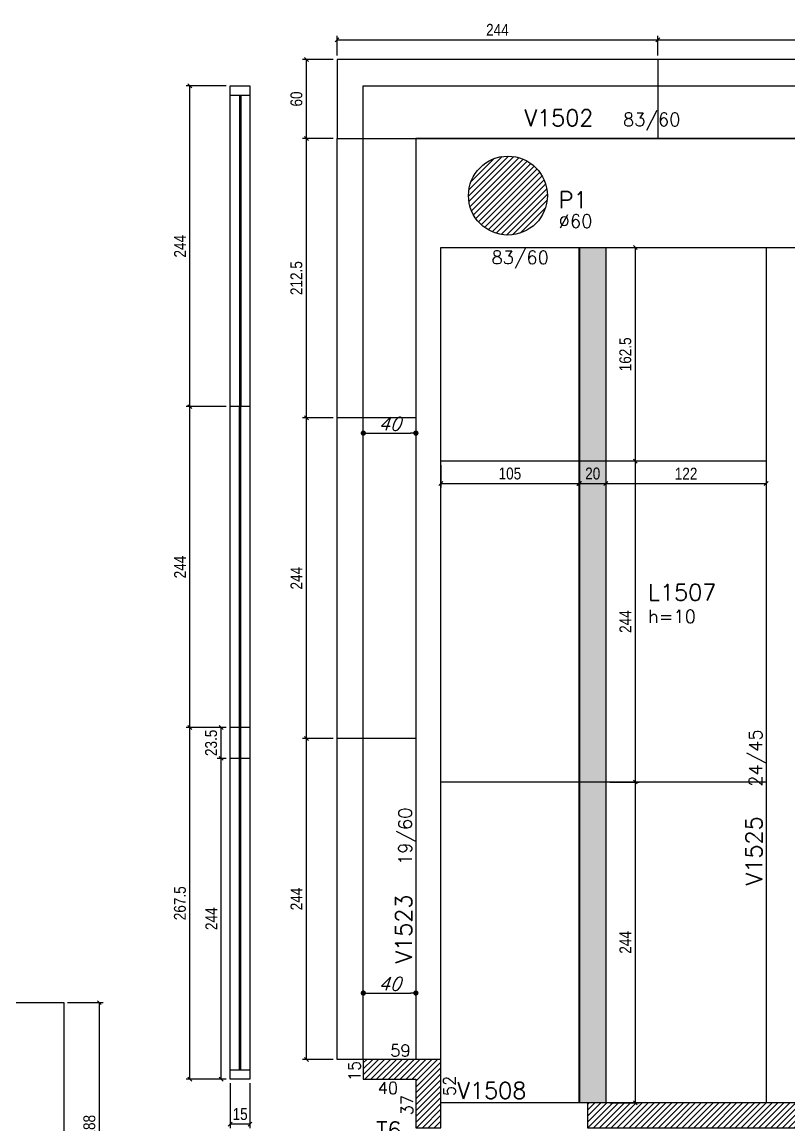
# Model space of a CAD drawing. Extents: x 1860 to 8661, y -614 to 3008.
# Drawn here: x 3336 to 3919, y 1481 to 2319 of the extents above; entities that cross this region are included whole.
import ezdxf

# ---------------------------------------------------------------- set-up
doc = ezdxf.new("R2010")
doc.units = 0
for name, color, linetype in [('COTA', 241, 'Continuous'), ('F-COTAS', 106, 'Continuous'), ('F-LAJES', 3, 'Continuous'), ('F-LAJES-DIM', 2, 'Continuous'), ('F-LAJES-NOME', 4, 'Continuous'), ('F-PILARES-DIM', 172, 'Continuous'), ('F-PILARES-HACH', 174, 'Continuous'), ('F-PILARES-NOME', 170, 'Continuous'), ('F-PILARES-S', 170, 'Continuous'), ('F-VIGAS', 3, 'Continuous'), ('F-VIGAS-DIM', 2, 'Continuous'), ('F-VIGAS-NOME', 4, 'Continuous'), ('Painéis', 200, 'Continuous'), ('SARR_2.2x7', 40, 'Continuous')]:
    doc.layers.add(name, color=color, linetype=linetype)
doc.layers.add('Hachura', color=251, linetype='Continuous', lineweight=9)
doc.styles.add('COTA TECNICA-50', font='techl___.ttf', dxfattribs={"height": 9})
doc.styles.add('CP-TEXT-INCL', font='romans.shx', dxfattribs={"oblique": 20})
doc.styles.add('MCP', font='romans.shx')
doc.dimstyles.new('COTA PAINEL-50', dxfattribs={"dimtxt": 9, "dimasz": 3, "dimexe": 3, "dimexo": 3, "dimgap": 3, "dimtad": 1, "dimdec": 1, "dimzin": 12, "dimdsep": 46, "dimtxsty": 'COTA TECNICA-50', "dimblk1": 'OBLIQUE', "dimblk2": 'OBLIQUE', "dimsah": 1, "dimcen": 0.9, "dimclrd": 4, "dimclre": 4, "dimclrt": 240, "dimadec": 1, "dimazin": 3, "dimtfac": 1, "dimtdec": 1, "dimtmove": 0, "dimatfit": 3, "dimfxl": 1, "dimtolj": 1, "dimtzin": 12, "dimarcsym": 0})
doc.dimstyles.new('CP-COTAS-50', dxfattribs={"dimscale": 0.8, "dimtxt": 12.5, "dimasz": 5, "dimexe": 5, "dimexo": 5, "dimgap": 2.5, "dimtad": 1, "dimdec": 1, "dimdsep": 46, "dimtxsty": 'CP-TEXT-INCL', "dimblk1": 'DOT', "dimblk2": 'DOT', "dimsah": 1, "dimcen": 9, "dimclrd": 256, "dimclre": 256, "dimclrt": 256, "dimadec": 0, "dimazin": 0, "dimtfac": 1, "dimtdec": 1, "dimtmove": 2, "dimatfit": 3, "dimldrblk": 'DOT', "dimfxl": 5, "dimtolj": 1, "dimarcsym": 0})
pattern_1 = [(45, (4795.1516, 832.909), (-2.245064, 2.245064), [])]

# ---------------------------------------------------------------- blocks, each defined once
blk = doc.blocks.new('_Dot')
at = {"color": 0, "linetype": 'ByBlock', "lineweight": -2}
blk.add_line((-0.5, 0), (-1, 0), dxfattribs=at)
at = {"color": 0, "linetype": 'ByBlock', "const_width": 0.5}
blk.add_lwpolyline([(-0.25, 0, 1), (0.25, 0, 1)], format="xyb", close=True, dxfattribs=at)
blk = doc.blocks.new('*D44')
at = {"layer": 'Defpoints', "color": 0, "transparency": 16777216}
for p in [(3595.15, 1580.9), (3635.15, 1580.9), (3635.15, 1580.9)]:
    blk.add_point(p, dxfattribs=at)
at = {"layer": 'F-COTAS', "lineweight": -2, "transparency": 16777216}
blk.add_line((3599.15, 1580.9), (3631.15, 1580.9), dxfattribs=at)
at = {"layer": 'F-COTAS', "lineweight": -2, "transparency": 16777216, "xscale": 4, "yscale": 4, "zscale": 4, "rotation": 180}
blk.add_blockref('_Dot', (3595.15, 1580.9), dxfattribs=at)
at = {"layer": 'F-COTAS', "lineweight": -2, "transparency": 16777216, "xscale": 4, "yscale": 4, "zscale": 4}
blk.add_blockref('_Dot', (3635.15, 1580.9), dxfattribs=at)
at = {"layer": 'F-COTAS', "transparency": 16777216, "insert": (3615.15, 1587.9), "char_height": 10, "attachment_point": 5, "style": 'CP-TEXT-INCL'}
blk.add_mtext('\\A1;40', dxfattribs=at)
blk = doc.blocks.new('*D45')
at = {"layer": 'Defpoints', "color": 0, "transparency": 16777216}
for p in [(3595.15, 2006.78), (3635.15, 2006.78), (3635.15, 2006.78)]:
    blk.add_point(p, dxfattribs=at)
at = {"layer": 'F-COTAS', "lineweight": -2, "transparency": 16777216}
blk.add_line((3599.15, 2006.78), (3631.15, 2006.78), dxfattribs=at)
at = {"layer": 'F-COTAS', "lineweight": -2, "transparency": 16777216, "xscale": 4, "yscale": 4, "zscale": 4, "rotation": 180}
blk.add_blockref('_Dot', (3595.15, 2006.78), dxfattribs=at)
at = {"layer": 'F-COTAS', "lineweight": -2, "transparency": 16777216, "xscale": 4, "yscale": 4, "zscale": 4}
blk.add_blockref('_Dot', (3635.15, 2006.78), dxfattribs=at)
at = {"layer": 'F-COTAS', "transparency": 16777216, "insert": (3615.15, 2013.78), "char_height": 10, "attachment_point": 5, "style": 'CP-TEXT-INCL'}
blk.add_mtext('\\A1;40', dxfattribs=at)
blk = doc.blocks.new('_Oblique')
at = {"color": 0, "linetype": 'ByBlock', "lineweight": -2}
blk.add_line((-0.5, -0.5), (0.5, 0.5), dxfattribs=at)
blk = doc.blocks.new('*D49')
at = {"layer": 'COTA', "color": 4, "lineweight": -2, "transparency": 16777216}
for p, q in [((3654.15, 1982.41), (3654.15, 1965.39)), ((3759.15, 1982.41), (3759.15, 1965.39)), ((3654.15, 1968.39), (3759.15, 1968.39))]:
    blk.add_line(p, q, dxfattribs=at)
at = {"layer": 'Defpoints', "color": 0, "transparency": 16777216}
for p in [(3654.15, 1985.41), (3759.15, 1985.41), (3759.15, 1968.39)]:
    blk.add_point(p, dxfattribs=at)
at = {"layer": 'COTA', "color": 4, "lineweight": -2, "transparency": 16777216, "xscale": 3, "yscale": 3, "zscale": 3, "rotation": 180}
blk.add_blockref('_Oblique', (3654.15, 1968.39), dxfattribs=at)
at = {"layer": 'COTA', "color": 4, "lineweight": -2, "transparency": 16777216, "xscale": 3, "yscale": 3, "zscale": 3}
blk.add_blockref('_Oblique', (3759.15, 1968.39), dxfattribs=at)
at = {"layer": 'COTA', "color": 240, "transparency": 16777216, "insert": (3706.65, 1975.99), "char_height": 9, "attachment_point": 5, "style": 'COTA TECNICA-50'}
blk.add_mtext('\\A1;105', dxfattribs=at)
blk = doc.blocks.new('*D50')
at = {"layer": 'COTA', "color": 4, "lineweight": -2, "transparency": 16777216}
for p, q in [((3759.65, 1982.41), (3759.65, 1965.39)), ((3779.65, 1982.41), (3779.65, 1965.39)), ((3759.65, 1968.39), (3779.65, 1968.39))]:
    blk.add_line(p, q, dxfattribs=at)
at = {"layer": 'Defpoints', "color": 0, "transparency": 16777216}
for p in [(3759.65, 1985.41), (3779.65, 1985.41), (3779.65, 1968.39)]:
    blk.add_point(p, dxfattribs=at)
at = {"layer": 'COTA', "color": 4, "lineweight": -2, "transparency": 16777216, "xscale": 3, "yscale": 3, "zscale": 3, "rotation": 180}
blk.add_blockref('_Oblique', (3759.65, 1968.39), dxfattribs=at)
at = {"layer": 'COTA', "color": 4, "lineweight": -2, "transparency": 16777216, "xscale": 3, "yscale": 3, "zscale": 3}
blk.add_blockref('_Oblique', (3779.65, 1968.39), dxfattribs=at)
at = {"layer": 'COTA', "color": 240, "transparency": 16777216, "insert": (3769.65, 1975.98), "char_height": 9, "attachment_point": 5, "style": 'COTA TECNICA-50'}
blk.add_mtext('\\A1;20', dxfattribs=at)
blk = doc.blocks.new('*D51')
at = {"layer": 'COTA', "color": 4, "lineweight": -2, "transparency": 16777216}
for p, q in [((3779.65, 1982.41), (3779.65, 1965.39)), ((3901.65, 1982.41), (3901.65, 1965.39)), ((3779.65, 1968.39), (3901.65, 1968.39))]:
    blk.add_line(p, q, dxfattribs=at)
at = {"layer": 'Defpoints', "color": 0, "transparency": 16777216}
for p in [(3779.65, 1985.41), (3901.65, 1985.41), (3901.65, 1968.39)]:
    blk.add_point(p, dxfattribs=at)
at = {"layer": 'COTA', "color": 4, "lineweight": -2, "transparency": 16777216, "xscale": 3, "yscale": 3, "zscale": 3, "rotation": 180}
blk.add_blockref('_Oblique', (3779.65, 1968.39), dxfattribs=at)
at = {"layer": 'COTA', "color": 4, "lineweight": -2, "transparency": 16777216, "xscale": 3, "yscale": 3, "zscale": 3}
blk.add_blockref('_Oblique', (3901.65, 1968.39), dxfattribs=at)
at = {"layer": 'COTA', "color": 240, "transparency": 16777216, "insert": (3840.65, 1975.95), "char_height": 9, "attachment_point": 5, "style": 'COTA TECNICA-50'}
blk.add_mtext('\\A1;122', dxfattribs=at)
blk = doc.blocks.new('*D52')
at = {"layer": 'COTA', "color": 4, "lineweight": -2, "transparency": 16777216}
for p, q in [((3782.65, 1741.41), (3805.06, 1741.41)), ((3802.06, 1497.41), (3802.06, 1741.41)), ((3782.65, 1497.41), (3805.06, 1497.41))]:
    blk.add_line(p, q, dxfattribs=at)
at = {"layer": 'Defpoints', "color": 0, "transparency": 16777216}
for p in [(3779.65, 1741.41), (3802.06, 1741.41), (3779.65, 1497.41)]:
    blk.add_point(p, dxfattribs=at)
at = {"layer": 'COTA', "color": 4, "lineweight": -2, "transparency": 16777216, "xscale": 3, "yscale": 3, "zscale": 3}
for p, rotation in [((3802.06, 1741.41), 90), ((3802.06, 1497.41), 270)]:
    blk.add_blockref('_Oblique', p, dxfattribs=dict(at, rotation=rotation))
at = {"layer": 'COTA', "color": 240, "transparency": 16777216, "insert": (3794.49, 1619.41), "char_height": 9, "attachment_point": 5, "rotation": 90, "style": 'COTA TECNICA-50'}
blk.add_mtext('\\A1;244', dxfattribs=at)
blk = doc.blocks.new('*D53')
at = {"layer": 'COTA', "color": 4, "lineweight": -2, "transparency": 16777216}
for p, q in [((3802.06, 1741.41), (3802.06, 1985.41)), ((3782.65, 1741.41), (3805.06, 1741.41))]:
    blk.add_line(p, q, dxfattribs=at)
at = {"layer": 'Defpoints', "color": 0, "transparency": 16777216}
for p in [(3802.06, 1985.41), (3802.06, 1985.41), (3779.65, 1741.41)]:
    blk.add_point(p, dxfattribs=at)
at = {"layer": 'COTA', "color": 4, "lineweight": -2, "transparency": 16777216, "xscale": 3, "yscale": 3, "zscale": 3}
for p, rotation in [((3802.06, 1985.41), 90), ((3802.06, 1741.41), 270)]:
    blk.add_blockref('_Oblique', p, dxfattribs=dict(at, rotation=rotation))
at = {"layer": 'COTA', "color": 240, "transparency": 16777216, "insert": (3794.49, 1863.41), "char_height": 9, "attachment_point": 5, "rotation": 90, "style": 'COTA TECNICA-50'}
blk.add_mtext('\\A1;244', dxfattribs=at)
blk = doc.blocks.new('*D54')
at = {"layer": 'COTA', "color": 4, "lineweight": -2, "transparency": 16777216}
blk.add_line((3802.06, 1985.41), (3802.06, 2147.91), dxfattribs=at)
at = {"layer": 'Defpoints', "color": 0, "transparency": 16777216}
for p in [(3802.06, 2147.91), (3802.06, 2147.91), (3802.06, 1985.41)]:
    blk.add_point(p, dxfattribs=at)
at = {"layer": 'COTA', "color": 4, "lineweight": -2, "transparency": 16777216, "xscale": 3, "yscale": 3, "zscale": 3}
for p, rotation in [((3802.06, 2147.91), 90), ((3802.06, 1985.41), 270)]:
    blk.add_blockref('_Oblique', p, dxfattribs=dict(at, rotation=rotation))
at = {"layer": 'COTA', "color": 240, "transparency": 16777216, "insert": (3794.46, 2066.66), "char_height": 9, "attachment_point": 5, "rotation": 90, "style": 'COTA TECNICA-50'}
blk.add_mtext('\\A1;162.5', dxfattribs=at)
blk = doc.blocks.new('*D304')
at = {"layer": 'COTA', "color": 4, "lineweight": -2, "transparency": 16777216}
for p, q in [((3575.15, 2293.91), (3575.15, 2308.96)), ((3819.15, 2293.91), (3819.15, 2308.96)), ((3575.15, 2305.96), (3819.15, 2305.96))]:
    blk.add_line(p, q, dxfattribs=at)
at = {"layer": 'Defpoints', "color": 0, "transparency": 16777216}
for p in [(3819.15, 2305.96), (3575.15, 2290.91), (3819.15, 2290.91)]:
    blk.add_point(p, dxfattribs=at)
at = {"layer": 'COTA', "color": 4, "lineweight": -2, "transparency": 16777216, "xscale": 3, "yscale": 3, "zscale": 3, "rotation": 180}
blk.add_blockref('_Oblique', (3575.15, 2305.96), dxfattribs=at)
at = {"layer": 'COTA', "color": 4, "lineweight": -2, "transparency": 16777216, "xscale": 3, "yscale": 3, "zscale": 3}
blk.add_blockref('_Oblique', (3819.15, 2305.96), dxfattribs=at)
at = {"layer": 'COTA', "color": 240, "transparency": 16777216, "insert": (3697.15, 2313.52), "char_height": 9, "attachment_point": 5, "style": 'COTA TECNICA-50'}
blk.add_mtext('\\A1;244', dxfattribs=at)
blk = doc.blocks.new('*D305')
at = {"layer": 'COTA', "color": 4, "lineweight": -2, "transparency": 16777216}
for p, q in [((3819.15, 2293.91), (3819.15, 2308.96)), ((4063.15, 2293.91), (4063.15, 2308.96)), ((3819.15, 2305.96), (4063.15, 2305.96))]:
    blk.add_line(p, q, dxfattribs=at)
at = {"layer": 'Defpoints', "color": 0, "transparency": 16777216}
for p in [(4063.15, 2305.96), (3819.15, 2290.91), (4063.15, 2290.91)]:
    blk.add_point(p, dxfattribs=at)
at = {"layer": 'COTA', "color": 4, "lineweight": -2, "transparency": 16777216, "xscale": 3, "yscale": 3, "zscale": 3, "rotation": 180}
blk.add_blockref('_Oblique', (3819.15, 2305.96), dxfattribs=at)
at = {"layer": 'COTA', "color": 4, "lineweight": -2, "transparency": 16777216, "xscale": 3, "yscale": 3, "zscale": 3}
blk.add_blockref('_Oblique', (4063.15, 2305.96), dxfattribs=at)
at = {"layer": 'COTA', "color": 240, "transparency": 16777216, "insert": (3941.15, 2313.52), "char_height": 9, "attachment_point": 5, "style": 'COTA TECNICA-50'}
blk.add_mtext('\\A1;244', dxfattribs=at)
blk = doc.blocks.new('*D333')
at = {"layer": 'COTA', "color": 4, "lineweight": -2, "transparency": 16777216}
for p, q in [((3370.24, 1573.58), (3397.36, 1573.58)), ((3394.36, 1385.58), (3394.36, 1573.58)), ((3370.24, 1385.58), (3397.36, 1385.58))]:
    blk.add_line(p, q, dxfattribs=at)
at = {"layer": 'Defpoints', "color": 0, "transparency": 16777216}
for p in [(3367.24, 1573.58), (3394.36, 1573.58), (3367.24, 1385.58)]:
    blk.add_point(p, dxfattribs=at)
at = {"layer": 'COTA', "color": 4, "lineweight": -2, "transparency": 16777216, "xscale": 3, "yscale": 3, "zscale": 3}
for p, rotation in [((3394.36, 1573.58), 90), ((3394.36, 1385.58), 270)]:
    blk.add_blockref('_Oblique', p, dxfattribs=dict(at, rotation=rotation))
at = {"layer": 'COTA', "color": 240, "transparency": 16777216, "insert": (3386.77, 1479.58), "char_height": 9, "attachment_point": 5, "rotation": 90, "style": 'COTA TECNICA-50'}
blk.add_mtext('\\A1;188', dxfattribs=at)
blk = doc.blocks.new('*D341')
at = {"layer": 'COTA', "color": 4, "lineweight": -2, "transparency": 16777216}
for p, q in [((3572.15, 1774.41), (3548.86, 1774.41)), ((3551.86, 1530.41), (3551.86, 1774.41)), ((3572.15, 1530.41), (3548.86, 1530.41))]:
    blk.add_line(p, q, dxfattribs=at)
at = {"layer": 'Defpoints', "color": 0, "transparency": 16777216}
for p in [(3551.86, 1774.41), (3575.15, 1774.41), (3575.15, 1530.41)]:
    blk.add_point(p, dxfattribs=at)
at = {"layer": 'COTA', "color": 4, "lineweight": -2, "transparency": 16777216, "xscale": 3, "yscale": 3, "zscale": 3}
for p, rotation in [((3551.86, 1774.41), 90), ((3551.86, 1530.41), 270)]:
    blk.add_blockref('_Oblique', p, dxfattribs=dict(at, rotation=rotation))
at = {"layer": 'COTA', "color": 240, "transparency": 16777216, "insert": (3544.29, 1652.41), "char_height": 9, "attachment_point": 5, "rotation": 90, "style": 'COTA TECNICA-50'}
blk.add_mtext('\\A1;244', dxfattribs=at)
blk = doc.blocks.new('*D342')
at = {"layer": 'COTA', "color": 4, "lineweight": -2, "transparency": 16777216}
for p, q in [((3572.15, 2018.41), (3548.86, 2018.41)), ((3551.86, 1774.41), (3551.86, 2018.41)), ((3572.15, 1774.41), (3548.86, 1774.41))]:
    blk.add_line(p, q, dxfattribs=at)
at = {"layer": 'Defpoints', "color": 0, "transparency": 16777216}
for p in [(3551.86, 2018.41), (3575.15, 2018.41), (3575.15, 1774.41)]:
    blk.add_point(p, dxfattribs=at)
at = {"layer": 'COTA', "color": 4, "lineweight": -2, "transparency": 16777216, "xscale": 3, "yscale": 3, "zscale": 3}
for p, rotation in [((3551.86, 2018.41), 90), ((3551.86, 1774.41), 270)]:
    blk.add_blockref('_Oblique', p, dxfattribs=dict(at, rotation=rotation))
at = {"layer": 'COTA', "color": 240, "transparency": 16777216, "insert": (3544.29, 1896.41), "char_height": 9, "attachment_point": 5, "rotation": 90, "style": 'COTA TECNICA-50'}
blk.add_mtext('\\A1;244', dxfattribs=at)
blk = doc.blocks.new('*D343')
at = {"layer": 'COTA', "color": 4, "lineweight": -2, "transparency": 16777216}
for p, q in [((3572.15, 2230.91), (3548.86, 2230.91)), ((3551.86, 2018.41), (3551.86, 2230.91)), ((3572.15, 2018.41), (3548.86, 2018.41))]:
    blk.add_line(p, q, dxfattribs=at)
at = {"layer": 'Defpoints', "color": 0, "transparency": 16777216}
for p in [(3551.86, 2230.91), (3575.15, 2230.91), (3575.15, 2018.41)]:
    blk.add_point(p, dxfattribs=at)
at = {"layer": 'COTA', "color": 4, "lineweight": -2, "transparency": 16777216, "xscale": 3, "yscale": 3, "zscale": 3}
for p, rotation in [((3551.86, 2230.91), 90), ((3551.86, 2018.41), 270)]:
    blk.add_blockref('_Oblique', p, dxfattribs=dict(at, rotation=rotation))
at = {"layer": 'COTA', "color": 240, "transparency": 16777216, "insert": (3544.26, 2124.66), "char_height": 9, "attachment_point": 5, "rotation": 90, "style": 'COTA TECNICA-50'}
blk.add_mtext('\\A1;212.5', dxfattribs=at)
blk = doc.blocks.new('*D344')
at = {"layer": 'COTA', "color": 4, "lineweight": -2, "transparency": 16777216}
for p, q in [((3572.15, 2290.91), (3548.86, 2290.91)), ((3551.86, 2230.91), (3551.86, 2290.91)), ((3572.15, 2230.91), (3548.86, 2230.91))]:
    blk.add_line(p, q, dxfattribs=at)
at = {"layer": 'Defpoints', "color": 0, "transparency": 16777216}
for p in [(3551.86, 2290.91), (3575.15, 2290.91), (3575.15, 2230.91)]:
    blk.add_point(p, dxfattribs=at)
at = {"layer": 'COTA', "color": 4, "lineweight": -2, "transparency": 16777216, "xscale": 3, "yscale": 3, "zscale": 3}
for p, rotation in [((3551.86, 2290.91), 90), ((3551.86, 2230.91), 270)]:
    blk.add_blockref('_Oblique', p, dxfattribs=dict(at, rotation=rotation))
at = {"layer": 'COTA', "color": 240, "transparency": 16777216, "insert": (3544.27, 2260.91), "char_height": 9, "attachment_point": 5, "rotation": 90, "style": 'COTA TECNICA-50'}
blk.add_mtext('\\A1;60', dxfattribs=at)
blk = doc.blocks.new('*D345')
at = {"layer": 'COTA', "color": 4, "lineweight": -2, "transparency": 16777216}
for p, q in [((3493.94, 1512.41), (3493.94, 1478.19)), ((3508.94, 1512.41), (3508.94, 1478.19)), ((3508.94, 1481.19), (3493.94, 1481.19))]:
    blk.add_line(p, q, dxfattribs=at)
at = {"layer": 'Defpoints', "color": 0, "transparency": 16777216}
for p in [(3493.94, 1515.41), (3508.94, 1515.41), (3493.94, 1481.19)]:
    blk.add_point(p, dxfattribs=at)
at = {"layer": 'COTA', "color": 4, "lineweight": -2, "transparency": 16777216, "xscale": 3, "yscale": 3, "zscale": 3, "rotation": 180}
blk.add_blockref('_Oblique', (3493.94, 1481.19), dxfattribs=at)
at = {"layer": 'COTA', "color": 4, "lineweight": -2, "transparency": 16777216, "xscale": 3, "yscale": 3, "zscale": 3}
blk.add_blockref('_Oblique', (3508.94, 1481.19), dxfattribs=at)
at = {"layer": 'COTA', "color": 240, "transparency": 16777216, "insert": (3501.44, 1488.79), "char_height": 9, "attachment_point": 5, "style": 'COTA TECNICA-50'}
blk.add_mtext('\\A1;15', dxfattribs=at)
blk = doc.blocks.new('*D346')
at = {"layer": 'COTA', "color": 4, "lineweight": -2, "transparency": 16777216}
for p, q in [((3490.94, 1782.91), (3460.29, 1782.91)), ((3463.29, 1515.41), (3463.29, 1782.91)), ((3490.94, 1515.41), (3460.29, 1515.41))]:
    blk.add_line(p, q, dxfattribs=at)
at = {"layer": 'Defpoints', "color": 0, "transparency": 16777216}
for p in [(3463.29, 1782.91), (3493.94, 1782.91), (3493.94, 1515.41)]:
    blk.add_point(p, dxfattribs=at)
at = {"layer": 'COTA', "color": 4, "lineweight": -2, "transparency": 16777216, "xscale": 3, "yscale": 3, "zscale": 3}
for p, rotation in [((3463.29, 1782.91), 90), ((3463.29, 1515.41), 270)]:
    blk.add_blockref('_Oblique', p, dxfattribs=dict(at, rotation=rotation))
at = {"layer": 'COTA', "color": 240, "transparency": 16777216, "insert": (3455.69, 1649.16), "char_height": 9, "attachment_point": 5, "rotation": 90, "style": 'COTA TECNICA-50'}
blk.add_mtext('\\A1;267.5', dxfattribs=at)
blk = doc.blocks.new('*D347')
at = {"layer": 'COTA', "color": 4, "lineweight": -2, "transparency": 16777216}
for p, q in [((3490.94, 2026.91), (3460.29, 2026.91)), ((3463.29, 1782.91), (3463.29, 2026.91)), ((3490.94, 1782.91), (3460.29, 1782.91))]:
    blk.add_line(p, q, dxfattribs=at)
at = {"layer": 'Defpoints', "color": 0, "transparency": 16777216}
for p in [(3463.29, 2026.91), (3493.94, 2026.91), (3493.94, 1782.91)]:
    blk.add_point(p, dxfattribs=at)
at = {"layer": 'COTA', "color": 4, "lineweight": -2, "transparency": 16777216, "xscale": 3, "yscale": 3, "zscale": 3}
for p, rotation in [((3463.29, 2026.91), 90), ((3463.29, 1782.91), 270)]:
    blk.add_blockref('_Oblique', p, dxfattribs=dict(at, rotation=rotation))
at = {"layer": 'COTA', "color": 240, "transparency": 16777216, "insert": (3455.73, 1904.91), "char_height": 9, "attachment_point": 5, "rotation": 90, "style": 'COTA TECNICA-50'}
blk.add_mtext('\\A1;244', dxfattribs=at)
blk = doc.blocks.new('*D348')
at = {"layer": 'COTA', "color": 4, "lineweight": -2, "transparency": 16777216}
for p, q in [((3490.94, 2270.91), (3460.29, 2270.91)), ((3463.29, 2026.91), (3463.29, 2270.91)), ((3490.94, 2026.91), (3460.29, 2026.91))]:
    blk.add_line(p, q, dxfattribs=at)
at = {"layer": 'Defpoints', "color": 0, "transparency": 16777216}
for p in [(3463.29, 2270.91), (3493.94, 2270.91), (3493.94, 2026.91)]:
    blk.add_point(p, dxfattribs=at)
at = {"layer": 'COTA', "color": 4, "lineweight": -2, "transparency": 16777216, "xscale": 3, "yscale": 3, "zscale": 3}
for p, rotation in [((3463.29, 2270.91), 90), ((3463.29, 2026.91), 270)]:
    blk.add_blockref('_Oblique', p, dxfattribs=dict(at, rotation=rotation))
at = {"layer": 'COTA', "color": 240, "transparency": 16777216, "insert": (3455.73, 2148.91), "char_height": 9, "attachment_point": 5, "rotation": 90, "style": 'COTA TECNICA-50'}
blk.add_mtext('\\A1;244', dxfattribs=at)
blk = doc.blocks.new('*D349')
at = {"layer": 'COTA', "color": 4, "lineweight": -2, "transparency": 16777216}
for p, q in [((3490.94, 1759.41), (3484.09, 1759.41)), ((3487.09, 1515.41), (3487.09, 1759.41)), ((3490.94, 1515.41), (3484.09, 1515.41))]:
    blk.add_line(p, q, dxfattribs=at)
at = {"layer": 'Defpoints', "color": 0, "transparency": 16777216}
for p in [(3487.09, 1759.41), (3493.94, 1759.41), (3493.94, 1515.41)]:
    blk.add_point(p, dxfattribs=at)
at = {"layer": 'COTA', "color": 4, "lineweight": -2, "transparency": 16777216, "xscale": 3, "yscale": 3, "zscale": 3}
for p, rotation in [((3487.09, 1759.41), 90), ((3487.09, 1515.41), 270)]:
    blk.add_blockref('_Oblique', p, dxfattribs=dict(at, rotation=rotation))
at = {"layer": 'COTA', "color": 240, "transparency": 16777216, "insert": (3479.53, 1637.41), "char_height": 9, "attachment_point": 5, "rotation": 90, "style": 'COTA TECNICA-50'}
blk.add_mtext('\\A1;244', dxfattribs=at)
blk = doc.blocks.new('*D350')
at = {"layer": 'COTA', "color": 4, "lineweight": -2, "transparency": 16777216}
for p, q in [((3490.94, 1782.91), (3484.09, 1782.91)), ((3487.09, 1759.41), (3487.09, 1782.91)), ((3490.94, 1759.41), (3484.09, 1759.41))]:
    blk.add_line(p, q, dxfattribs=at)
at = {"layer": 'Defpoints', "color": 0, "transparency": 16777216}
for p in [(3487.09, 1782.91), (3493.94, 1782.91), (3493.94, 1759.41)]:
    blk.add_point(p, dxfattribs=at)
at = {"layer": 'COTA', "color": 4, "lineweight": -2, "transparency": 16777216, "xscale": 3, "yscale": 3, "zscale": 3}
for p, rotation in [((3487.09, 1782.91), 90), ((3487.09, 1759.41), 270)]:
    blk.add_blockref('_Oblique', p, dxfattribs=dict(at, rotation=rotation))
at = {"layer": 'COTA', "color": 240, "transparency": 16777216, "insert": (3479.39, 1771.16), "char_height": 9, "attachment_point": 5, "rotation": 90, "style": 'COTA TECNICA-50'}
blk.add_mtext('\\A1;23.5', dxfattribs=at)

msp = doc.modelspace()

# ---------------------------------------------------------------- hatches: boundary and pattern name
at = {"layer": 'F-PILARES-HACH', "linetype": 'Continuous'}
h = msp.add_hatch(dxfattribs=at)
h.set_pattern_fill('ANSI31', color=256, style=0)
h.set_pattern_definition(pattern_1)
edge = h.paths.add_edge_path()
edge.add_arc((3705.15, 2187.41), 30, 0, 360)
h = msp.add_hatch(dxfattribs=at)
h.set_pattern_fill('ANSI31', color=256, style=0)
h.set_pattern_definition(pattern_1)
h.paths.add_polyline_path([(3654.15, 1530.41), (3595.15, 1530.41), (3595.15, 1515.41), (3635.15, 1515.41), (3635.15, 1478.41), (3654.15, 1478.41)], flags=16)
h = msp.add_hatch(dxfattribs=at)
h.set_pattern_fill('ANSI31', color=256, style=0)
h.set_pattern_definition(pattern_1)
h.paths.add_polyline_path([(3765.65, 1478.41), (3964.65, 1478.41), (3964.65, 1497.41), (3765.65, 1497.41)], flags=16)
at = {"layer": 'Hachura'}
h = msp.add_hatch(color=256, dxfattribs=at)
h.dxf.hatch_style = 1
h.paths.add_polyline_path([(3759.65, 1497.41), (3765.65, 1497.41), (3779.65, 1497.41), (3779.65, 1741.41), (3759.65, 1741.41)])
h.paths.add_polyline_path([(3779.65, 1985.41), (3759.65, 1985.41), (3759.65, 1741.41), (3779.65, 1741.41)])
h.paths.add_polyline_path([(3759.65, 1985.41), (3779.65, 1985.41), (3779.65, 2147.91), (3759.65, 2147.91)])

# ---------------------------------------------------------------- linework, layer by layer
at = {"layer": 'F-LAJES', "linetype": 'Continuous'}
for p, q in [((3595.15, 1530.41), (3595.15, 2270.91)), ((3595.15, 2270.91), (5861.15, 2270.91))]:
    msp.add_line(p, q, dxfattribs=at)
at = {"layer": 'F-PILARES-S', "linetype": 'Continuous'}
for points in [[(3654.15, 1530.41), (3595.15, 1530.41), (3595.15, 1515.41), (3635.15, 1515.41), (3635.15, 1478.41), (3654.15, 1478.41), (3654.15, 1530.41)], [(3765.65, 1478.41), (3964.65, 1478.41), (3964.65, 1497.41), (3765.65, 1497.41), (3765.65, 1478.41)]]:
    msp.add_lwpolyline(points, dxfattribs=at)
msp.add_circle((3705.15, 2187.41), 30, dxfattribs=at)
at = {"layer": 'F-VIGAS'}
for points in [[(3635.15, 2230.91), (3635.15, 1530.41)], [(3705.16, 2230.91), (3635.15, 2230.91)], [(3913.65, 2230.91), (3705.16, 2230.91)], [(4476.65, 2230.91), (3913.65, 2230.91)], [(3654.15, 1530.41), (3654.15, 2147.91)], [(3654.15, 2147.91), (3925.65, 2147.91)], [(3901.65, 2147.91), (3901.65, 1497.41)], [(3765.65, 1497.41), (3654.15, 1497.41)]]:
    msp.add_lwpolyline(points, dxfattribs=at)
at = {"layer": 'Painéis'}
for p, q in [((3819.15, 2290.91), (3819.15, 2230.91)), ((3508.94, 2026.91), (3493.94, 2026.91)), ((3635.15, 2018.41), (3575.15, 2018.41)), ((3508.94, 1782.91), (3493.94, 1782.91)), ((3635.15, 1774.41), (3575.15, 1774.41)), ((3508.94, 1759.41), (3493.94, 1759.41))]:
    msp.add_line(p, q, dxfattribs=at)
for points in [[(3575.15, 2230.91), (5861.15, 2230.91), (5861.15, 2290.91), (3575.15, 2290.91)], [(3508.94, 1515.41), (3493.94, 1515.41), (3493.94, 2270.91), (3508.94, 2270.91)], [(3635.15, 1530.41), (3575.15, 1530.41), (3575.15, 2230.91), (3635.15, 2230.91)], [(3307.24, 1573.58), (3367.24, 1573.58), (3367.24, 1141.58), (3307.24, 1141.58)]]:
    msp.add_lwpolyline(points, close=True, dxfattribs=at)
for points in [[(3759.15, 2147.91), (3759.15, 1497.41)], [(3759.65, 2147.91), (3759.65, 1497.41)], [(3779.65, 2147.91), (3779.65, 1497.41)], [(3901.65, 1985.41), (3654.15, 1985.41)], [(3901.65, 1741.41), (3654.15, 1741.41)]]:
    msp.add_lwpolyline(points, dxfattribs=at)
at = {"layer": 'SARR_2.2x7'}
for p, q in [((3493.94, 2263.91), (3508.94, 2263.91)), ((3500.94, 2263.91), (3500.94, 2026.91)), ((3501.94, 2263.91), (3501.94, 2026.91)), ((3500.94, 1782.91), (3500.94, 2026.91)), ((3501.94, 1782.91), (3501.94, 2026.91)), ((3500.94, 1522.41), (3500.94, 1782.91)), ((3501.94, 1522.41), (3501.94, 1782.91)), ((3493.94, 1522.41), (3508.94, 1522.41))]:
    msp.add_line(p, q, dxfattribs=at)

# ---------------------------------------------------------------- texts
at = {"layer": 'F-LAJES-DIM', "linetype": 'Continuous', "style": 'MCP'}
msp.add_text('h=10', height=10, dxfattribs=at).set_placement((3811.74, 1862.36))
at = {"layer": 'F-LAJES-NOME', "linetype": 'Continuous', "style": 'MCP'}
msp.add_text('L1507', height=12.5, dxfattribs=at).set_placement((3811.74, 1879.36))
at = {"layer": 'F-PILARES-DIM', "linetype": 'Continuous', "style": 'MCP'}
for s, height, p in [('%%c60', 10, (3743.74, 2162.95)), ('59', 9, (3615.65, 1532.66)), ('40', 9, (3606.15, 1504.16))]:
    msp.add_text(s, height=height, dxfattribs=at).set_placement(p)
for s, p in [('15', (3592.9, 1513.91)), ('52', (3665.15, 1502.52)), ('37', (3632.9, 1487.91))]:
    msp.add_text(s, height=9, rotation=90, dxfattribs=at).set_placement(p)
at = {"layer": 'F-PILARES-NOME', "linetype": 'Continuous', "style": 'MCP'}
for s, p in [('P1', (3743.74, 2177.95)), ('T6', (3604.93, 1470.41))]:
    msp.add_text(s, height=12.5, dxfattribs=at).set_placement(p)
at = {"layer": 'F-VIGAS-DIM', "linetype": 'Continuous', "style": 'MCP'}
for p in [(3792.66, 2240.3), (3692.61, 2135.41)]:
    msp.add_text('83/60', height=10, dxfattribs=at).set_placement(p)
for s, p in [('24/45', (3898.53, 1737.77)), ('19/60', (3632.03, 1678.27))]:
    msp.add_text(s, height=10, rotation=90, dxfattribs=at).set_placement(p)
at = {"layer": 'F-VIGAS-NOME', "linetype": 'Continuous', "style": 'MCP'}
for s, p in [('V1502', (3717.66, 2240.3)), ('V1508', (3666.65, 1500.53))]:
    msp.add_text(s, height=12.5, dxfattribs=at).set_placement(p)
for s, p in [('V1525', (3898.53, 1662.77)), ('V1523', (3632.03, 1603.27))]:
    msp.add_text(s, height=12.5, rotation=90, dxfattribs=at).set_placement(p)

# ---------------------------------------------------------------- dimensions: what is measured, and where the dimension line sits
at = {"layer": 'COTA'}
for base, p1, p2, picture, middle in [((3819.15, 2305.96), (3575.15, 2290.91), (3819.15, 2290.91), '*D304', (3697.15, 2313.52)), ((3759.15, 1968.39), (3654.15, 1985.41), (3759.15, 1985.41), '*D49', (3706.65, 1975.99)), ((3779.65, 1968.39), (3759.65, 1985.41), (3779.65, 1985.41), '*D50', (3769.65, 1975.98)), ((3493.94, 1481.19), (3508.94, 1515.41), (3493.94, 1515.41), '*D345', (3501.44, 1488.79))]:
    dim = msp.add_linear_dim(base=base, p1=p1, p2=p2, dimstyle='COTA PAINEL-50', dxfattribs=at)
    dim.commit()
    dim.dimension.update_dxf_attribs({"geometry": picture, "text_midpoint": middle})
for base, p1, p2, picture, middle in [((4063.15, 2305.96), (3819.15, 2290.91), (4063.15, 2290.91), '*D305', (3941.15, 2313.52)), ((3901.65, 1968.39), (3779.65, 1985.41), (3901.65, 1985.41), '*D51', (3840.65, 1975.95))]:
    dim = msp.add_linear_dim(base=base, p1=p1, p2=p2, dimstyle='COTA PAINEL-50', override={"dimtmove": 1}, dxfattribs=at)
    dim.commit()
    dim.dimension.update_dxf_attribs({"geometry": picture, "text_midpoint": middle})
for base, p1, p2, picture, middle in [((3551.86, 2290.91), (3575.15, 2230.91), (3575.15, 2290.91), '*D344', (3544.27, 2260.91)), ((3551.86, 2230.91), (3575.15, 2018.41), (3575.15, 2230.91), '*D343', (3544.26, 2124.66)), ((3463.29, 1782.91), (3493.94, 1515.41), (3493.94, 1782.91), '*D346', (3455.69, 1649.16)), ((3551.86, 1774.41), (3575.15, 1530.41), (3575.15, 1774.41), '*D341', (3544.29, 1652.41)), ((3487.09, 1759.41), (3493.94, 1515.41), (3493.94, 1759.41), '*D349', (3479.53, 1637.41)), ((3802.06, 1741.41), (3779.65, 1497.41), (3779.65, 1741.41), '*D52', (3794.49, 1619.41))]:
    dim = msp.add_linear_dim(base=base, p1=p1, p2=p2, angle=90, dimstyle='COTA PAINEL-50', dxfattribs=at)
    dim.commit()
    dim.dimension.update_dxf_attribs({"geometry": picture, "text_midpoint": middle})
for base, p1, p2, picture, middle in [((3463.29, 2270.91), (3493.94, 2026.91), (3493.94, 2270.91), '*D348', (3455.73, 2148.91)), ((3802.06, 2147.91), (3802.06, 1985.41), (3802.06, 2147.91), '*D54', (3794.46, 2066.66)), ((3463.29, 2026.91), (3493.94, 1782.91), (3493.94, 2026.91), '*D347', (3455.73, 1904.91)), ((3551.86, 2018.41), (3575.15, 1774.41), (3575.15, 2018.41), '*D342', (3544.29, 1896.41)), ((3802.06, 1985.41), (3779.65, 1741.41), (3802.06, 1985.41), '*D53', (3794.49, 1863.41)), ((3394.36, 1573.58), (3367.24, 1385.58), (3367.24, 1573.58), '*D333', (3386.77, 1479.58))]:
    dim = msp.add_linear_dim(base=base, p1=p1, p2=p2, angle=90, dimstyle='COTA PAINEL-50', override={"dimtmove": 1}, dxfattribs=at)
    dim.commit()
    dim.dimension.update_dxf_attribs({"geometry": picture, "text_midpoint": middle})
dim = msp.add_linear_dim(base=(3487.09, 1782.91), p1=(3493.94, 1759.41), p2=(3493.94, 1782.91), angle=90, dimstyle='COTA PAINEL-50', override={"dimtmove": 1}, dxfattribs=at)
dim.commit()
dim.dimension.update_dxf_attribs({"geometry": '*D350', "text_midpoint": (3487.09, 1771.16), "dimtype": 160})
at = {"layer": 'F-COTAS'}
for p1, p2, picture, middle in [((3595.15, 2006.78), (3635.15, 2006.78), '*D45', (3615.15, 2013.78)), ((3595.15, 1580.9), (3635.15, 1580.9), '*D44', (3615.15, 1587.9))]:
    dim = msp.add_aligned_dim(p1=p1, p2=p2, distance=0, dimstyle='CP-COTAS-50', dxfattribs=at)
    dim.commit()
    dim.dimension.update_dxf_attribs({"geometry": picture, "text_midpoint": middle})

doc.saveas('drawing.dxf')
